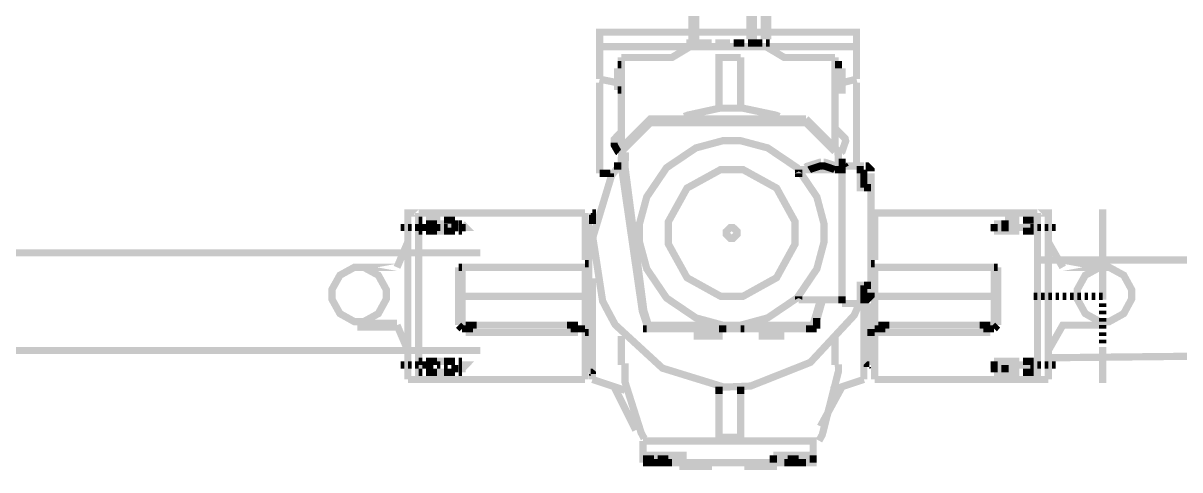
# Model space of a CAD drawing. Extents: x 0.4 to 11.4, y 0.4 to 16.2.
# Drawn here: x 3.941 to 4.473, y 8.796 to 9.002 of the extents above; entities that cross this region are included whole.
import ezdxf

# ---------------------------------------------------------------- set-up
doc = ezdxf.new("R2010")
doc.units = 0
doc.header["$MEASUREMENT"] = 0

msp = doc.modelspace()

# ---------------------------------------------------------------- linework, layer by layer
at = {"color": 0}
for points, const_width in [([(4.24946, 8.99447), (4.24946, 9.22613)], 0.005), ([(4.2761, 8.99447), (4.2761, 9.22613)], 0.005), ([(4.28276, 8.99447), (4.28276, 9.22613)], 0.005), ([(4.2461, 8.99278), (4.24778, 8.99278), (4.24946, 8.99278), (4.25108, 8.99278), (4.25276, 8.99278), (4.25444, 8.99278), (4.25613, 8.99278), (4.25776, 8.99278)], 0.00333), ([(4.25944, 8.99278), (4.26112, 8.99278), (4.26281, 8.99278), (4.26443, 8.99278), (4.26611, 8.99278)], 0.00333), ([(4.26779, 8.99278), (4.26942, 8.99278), (4.27111, 8.99278), (4.27279, 8.99278)], 0.00333), ([(4.27447, 8.99278), (4.2761, 8.99278), (4.27778, 8.99278), (4.27946, 8.99278), (4.28108, 8.99278)], 0.00333), ([(4.28276, 8.99278), (4.28444, 8.99278)], 0.00333), ([(4.20611, 8.97613), (4.20611, 8.9911)], 0.00333), ([(4.20611, 8.9911), (4.24778, 8.9911), (4.28276, 8.9911), (4.32443, 8.9911)], 0.00333), ([(4.2161, 8.98611), (4.23942, 8.98611), (4.24778, 8.9911)], 0.00333), ([(4.28276, 8.9911), (4.29113, 8.98611), (4.31446, 8.98611)], 0.00333), ([(4.32443, 8.9911), (4.32443, 8.97613)], 0.00333), ([(4.2161, 8.98281), (4.21446, 8.98281)], 0.00333), ([(4.21446, 8.97114), (4.21446, 8.98112)], 0.00333), ([(4.2161, 8.94444), (4.2161, 8.98611)], 0.00333), ([(4.26112, 8.97944), (4.26112, 8.98611), (4.27111, 8.98611)], 0.00333), ([(4.27111, 8.97944), (4.27111, 8.98611)], 0.00333), ([(4.31446, 8.98611), (4.31446, 8.94444)], 0.00333), ([(4.31776, 8.98281), (4.31446, 8.98281)], 0.00333), ([(4.31776, 8.98112), (4.31776, 8.97114), (4.31446, 8.97114)], 0.00333), ([(4.21446, 8.97444), (4.20611, 8.97613)], 0.00333), ([(4.26112, 8.9611), (4.26112, 8.97944)], 0.00333), ([(4.27111, 8.9611), (4.27111, 8.97944)], 0.00333), ([(4.32443, 8.97613), (4.31776, 8.97444)], 0.00333), ([(4.20611, 8.93278), (4.20611, 8.97444)], 0.00333), ([(4.21446, 8.97114), (4.2161, 8.97114)], 0.00333), ([(4.32443, 8.97444), (4.32443, 8.93608)], 0.00333), ([(4.26693, 8.96278), (4.2615, 8.96278), (4.24685, 8.95958), (4.24507, 8.95893)], 0.00333), ([(4.28885, 8.95893), (4.28711, 8.95958), (4.27197, 8.96278), (4.26693, 8.96278)], 0.00333), ([(4.28885, 8.95893), (4.28711, 8.95958), (4.27197, 8.96278), (4.26693, 8.96278)], 0.00333), ([(4.21446, 8.94276), (4.22944, 8.95779), (4.23112, 8.95779)], 0.00333), ([(4.2161, 8.94276), (4.22944, 8.95611), (4.30111, 8.95611)], 0.00333), ([(4.23112, 8.95611), (4.23112, 8.95779), (4.23611, 8.95779), (4.23942, 8.95779), (4.23942, 8.95611)], 0.00333), ([(4.23942, 8.95779), (4.30111, 8.95779)], 0.00333), ([(4.30111, 8.95779), (4.31614, 8.94276)], 0.00333), ([(4.30111, 8.95611), (4.31446, 8.94276)], 0.00333), ([(4.21729, 8.95264), (4.21664, 8.95247), (4.21278, 8.94835), (4.21278, 8.94694)], 0.00333), ([(4.31733, 8.94243), (4.31776, 8.94282), (4.31944, 8.94769), (4.31928, 8.94824), (4.31917, 8.94879), (4.31549, 8.95253), (4.31494, 8.95264)], 0.00333), ([(4.21278, 8.94694), (4.21278, 8.94586), (4.21457, 8.94271), (4.2149, 8.94243)], 0.00333), ([(4.21625, 8.94342), (4.21604, 8.93658), (4.22575, 8.86936), (4.22792, 8.86285)], 0.00333), ([(4.21804, 8.94239), (4.21778, 8.93571), (4.22646, 8.86951), (4.22846, 8.86313)], 0.00333), ([(4.31608, 8.93511), (4.31608, 8.93696), (4.31592, 8.94179), (4.31586, 8.94239)], 0.00333), ([(4.31614, 8.93528), (4.31614, 8.93733), (4.31603, 8.94276), (4.31597, 8.94342)], 0.00333), ([(4.21517, 8.93647), (4.21153, 8.93153), (4.20296, 8.90321), (4.20747, 8.87392), (4.21035, 8.86843), (4.21326, 8.86301), (4.23503, 8.84299), (4.26335, 8.83425), (4.26947, 8.83447), (4.27567, 8.83475), (4.30317, 8.84565), (4.32335, 8.86735), (4.32579, 8.87299)], 0.00333), ([(4.21446, 8.93446), (4.21446, 8.93778), (4.21446, 8.93778)], 0.00333), ([(4.29779, 8.93446), (4.31776, 8.93446)], 0.00333), ([(4.308, 8.93778), (4.3074, 8.93778), (4.30154, 8.93593), (4.301, 8.93554)], 0.00333), ([(4.30111, 8.93446), (4.30111, 8.93446), (4.30778, 8.93446), (4.31446, 8.93446), (4.31446, 8.93446)], 0.00333), ([(4.308, 8.93608), (4.30757, 8.93608), (4.30306, 8.93457), (4.30263, 8.93431)], 0.00333), ([(4.30925, 8.93608), (4.30914, 8.93614), (4.30806, 8.93614), (4.30794, 8.93608)], 0.00333), ([(4.30919, 8.93608), (4.30892, 8.93608), (4.30826, 8.93608), (4.308, 8.93608)], 0.00333), ([(4.31456, 8.93431), (4.31418, 8.93457), (4.30968, 8.93608), (4.30919, 8.93608)], 0.00333), ([(4.31625, 8.93554), (4.31575, 8.93593), (4.3099, 8.93778), (4.30925, 8.93778)], 0.00333), ([(4.31446, 8.93446), (4.31614, 8.93446)], 0.00333), ([(4.31614, 8.93778), (4.31776, 8.93778), (4.31776, 8.93446)], 0.00333), ([(4.31776, 8.93608), (4.32611, 8.93608), (4.32781, 8.93608)], 0.00333), ([(4.31776, 8.93278), (4.31776, 8.93608)], 0.00333), ([(4.31939, 8.93554), (4.31933, 8.93565), (4.31879, 8.93642), (4.31874, 8.93647)], 0.00333), ([(4.31939, 8.93554), (4.31933, 8.93565), (4.31879, 8.93642), (4.31874, 8.93647)], 0.00333), ([(4.32611, 8.93278), (4.32611, 8.93608)], 0.00333), ([(4.33111, 8.9336), (4.33111, 8.93425), (4.32926, 8.93608), (4.32861, 8.93608)], 0.00333), ([(4.2111, 8.93278), (4.20611, 8.93278)], 0.00333), ([(4.2111, 8.9311), (4.2111, 8.93278)], 0.00333), ([(4.29779, 8.93278), (4.29779, 8.9311)], 0.00333), ([(4.31776, 8.87608), (4.31776, 8.93278)], 0.00333), ([(4.32611, 8.9311), (4.32781, 8.9311), (4.32781, 8.93278), (4.32611, 8.93278)], 0.00333), ([(4.32781, 8.92611), (4.32611, 8.92611), (4.32611, 8.93278)], 0.00333), ([(4.32611, 8.92779), (4.32781, 8.92779), (4.32781, 8.9311)], 0.00333), ([(4.33111, 8.93278), (4.33111, 8.92947), (4.33111, 8.92611)], 0.00333), ([(4.32781, 8.92611), (4.33111, 8.92611)], 0.00333), ([(4.33111, 8.89611), (4.33111, 8.89611), (4.33111, 8.91114), (4.33111, 8.91114), (4.33111, 8.92611)], 0.00333), ([(4.12278, 8.91444), (4.12278, 8.83778), (4.11778, 8.83778)], 0.00333), ([(4.19943, 8.91444), (4.12278, 8.91444)], 0.00333), ([(4.12278, 8.91444), (4.12278, 8.83778)], 0.00333), ([(4.19943, 8.91444), (4.19943, 8.89279)], 0.00333), ([(4.20193, 8.91276), (4.20215, 8.91276), (4.20281, 8.91342), (4.20281, 8.91363)], 0.00333), ([(4.20281, 8.90944), (4.20281, 8.91444)], 0.00333), ([(4.20443, 8.91444), (4.20281, 8.91444)], 0.00333), ([(4.33279, 8.89279), (4.33279, 8.91444), (4.40776, 8.91444)], 0.00333), ([(4.40776, 8.91444), (4.40776, 8.83778), (4.41276, 8.83778)], 0.00333), ([(4.40776, 8.91444), (4.40776, 8.83778)], 0.00333), ([(4.43778, 8.87446), (4.43778, 8.87608), (4.43778, 8.87776), (4.43778, 8.88112), (4.43778, 8.88444), (4.43778, 8.88781), (4.43778, 8.89111), (4.43778, 8.89442), (4.43778, 8.89779), (4.43778, 8.9011), (4.43778, 8.90446), (4.43778, 8.90776), (4.43778, 8.91114), (4.43778, 8.91444), (4.43778, 8.91613)], 0.00333), ([(4.1161, 8.90776), (4.11442, 8.90776)], 0.00333), ([(4.11947, 8.90776), (4.11778, 8.90776)], 0.00333), ([(4.1211, 8.90776), (4.12278, 8.90776)], 0.00333), ([(4.12278, 8.90776), (4.1211, 8.90776)], 0.00333), ([(4.12278, 8.91114), (4.12446, 8.91114)], 0.00333), ([(4.12278, 8.90944), (4.12446, 8.90944)], 0.00333), ([(4.12446, 8.90776), (4.12608, 8.90776)], 0.00333), ([(4.12776, 8.90776), (4.12446, 8.90776)], 0.00333), ([(4.12608, 8.91114), (4.12776, 8.91114), (4.12944, 8.91114), (4.13113, 8.91114), (4.13276, 8.91114)], 0.00333), ([(4.12608, 8.90944), (4.12776, 8.90944), (4.12944, 8.90944), (4.13113, 8.90944)], 0.00333), ([(4.12776, 8.90776), (4.12944, 8.90776)], 0.00333), ([(4.13113, 8.90776), (4.13276, 8.90776)], 0.00333), ([(4.13276, 8.90944), (4.13444, 8.90944), (4.13612, 8.90944), (4.13781, 8.90944), (4.13943, 8.90944)], 0.00333), ([(4.13444, 8.91114), (4.13612, 8.91114), (4.13781, 8.91114), (4.13943, 8.91114)], 0.00333), ([(4.13444, 8.90776), (4.13612, 8.90776)], 0.00333), ([(4.13781, 8.90776), (4.13943, 8.90776)], 0.00333), ([(4.13943, 8.91114), (4.13943, 8.90944), (4.13943, 8.90776), (4.13943, 8.90608)], 0.00333), ([(4.14111, 8.90944), (4.14279, 8.90944)], 0.00333), ([(4.14111, 8.90776), (4.14279, 8.90776)], 0.00333), ([(4.14279, 8.90944), (4.14442, 8.90776), (4.14279, 8.90776), (4.14279, 8.90608)], 0.00333), ([(4.14279, 8.90608), (4.14279, 8.90776), (4.14279, 8.90944)], 0.00333), ([(4.20111, 8.8411), (4.20111, 8.91114)], 0.00333), ([(4.33111, 8.89779), (4.33111, 8.89779), (4.33111, 8.89779), (4.33111, 8.90944)], 0.00333), ([(4.40944, 8.90776), (4.40776, 8.90776), (4.40446, 8.90776), (4.4011, 8.90776), (4.39779, 8.90776), (4.39442, 8.90776), (4.39111, 8.90776), (4.38781, 8.90776), (4.38612, 8.90776)], 0.00333), ([(4.38781, 8.90944), (4.38781, 8.90776), (4.38781, 8.90608)], 0.00333), ([(4.38781, 8.90608), (4.38781, 8.90776), (4.38781, 8.90944)], 0.00333), ([(4.39947, 8.90944), (4.39779, 8.90944), (4.39611, 8.90944), (4.39442, 8.90944), (4.39279, 8.90944), (4.39111, 8.90944), (4.38943, 8.90944), (4.38781, 8.90944)], 0.00333), ([(4.39279, 8.91114), (4.39279, 8.90944), (4.39279, 8.90776), (4.39279, 8.90608)], 0.00333), ([(4.39947, 8.91114), (4.39779, 8.91114), (4.39611, 8.91114), (4.39442, 8.91114), (4.39279, 8.91114)], 0.00333), ([(4.40608, 8.91114), (4.40446, 8.91114), (4.40278, 8.91114), (4.4011, 8.91114)], 0.00333), ([(4.40776, 8.90944), (4.40608, 8.90944), (4.40446, 8.90944), (4.40278, 8.90944), (4.4011, 8.90944)], 0.00333), ([(4.40446, 8.90776), (4.40608, 8.90776)], 0.00333), ([(4.40776, 8.90776), (4.40944, 8.90776)], 0.00333), ([(4.41114, 8.90776), (4.41276, 8.90776)], 0.00333), ([(4.41444, 8.90776), (4.41613, 8.90776)], 0.00333), ([(4.11279, 8.88943), (4.11778, 8.9011)], 0.00333), ([(4.12278, 8.90608), (4.12446, 8.90608)], 0.00333), ([(4.12278, 8.90608), (4.12446, 8.90608)], 0.00333), ([(4.12608, 8.90608), (4.12776, 8.90608), (4.12944, 8.90608), (4.13113, 8.90608), (4.13276, 8.90608)], 0.00333), ([(4.12608, 8.90608), (4.12776, 8.90608), (4.12944, 8.90608), (4.13113, 8.90608)], 0.00333), ([(4.13276, 8.90608), (4.13444, 8.90608), (4.13612, 8.90608), (4.13781, 8.90608), (4.13943, 8.90608)], 0.00333), ([(4.13444, 8.90608), (4.13612, 8.90608), (4.13781, 8.90608), (4.13943, 8.90608)], 0.00333), ([(4.14111, 8.90608), (4.14279, 8.90608)], 0.00333), ([(4.39947, 8.90608), (4.39779, 8.90608), (4.39611, 8.90608), (4.39442, 8.90608), (4.39279, 8.90608), (4.39111, 8.90608), (4.38943, 8.90608), (4.38781, 8.90608)], 0.00333), ([(4.39947, 8.90608), (4.39779, 8.90608), (4.39611, 8.90608), (4.39442, 8.90608), (4.39279, 8.90608)], 0.00333), ([(4.40608, 8.90608), (4.40446, 8.90608), (4.40278, 8.90608), (4.4011, 8.90608)], 0.00333), ([(4.40776, 8.90608), (4.40608, 8.90608), (4.40446, 8.90608), (4.40278, 8.90608), (4.4011, 8.90608)], 0.00333), ([(4.41943, 8.88943), (4.41276, 8.9011)], 0.00333), ([(3.91943, 8.89611), (4.1511, 8.89611)], 0.00333), ([(4.33111, 8.89611), (4.33111, 8.88112), (4.33111, 8.87776)], 0.00333), ([(4.19943, 8.89111), (4.19943, 8.85943)], 0.00333), ([(4.20111, 8.89111), (4.19943, 8.89111)], 0.00333), ([(4.33279, 8.89111), (4.33111, 8.89111)], 0.00333), ([(4.33279, 8.85943), (4.33279, 8.89111)], 0.00333), ([(4.56776, 8.89279), (4.40776, 8.89279)], 0.00333), ([(4.14111, 8.88943), (4.14111, 8.86279)], 0.00333), ([(4.14279, 8.88943), (4.14111, 8.88943)], 0.00333), ([(4.14279, 8.88943), (4.14279, 8.86111)], 0.00333), ([(4.19943, 8.88943), (4.14279, 8.88943)], 0.00333), ([(4.38781, 8.88943), (4.33279, 8.88943)], 0.00333), ([(4.38781, 8.86111), (4.38781, 8.88943)], 0.00333), ([(4.38943, 8.88943), (4.38781, 8.88943)], 0.00333), ([(4.38943, 8.86279), (4.38943, 8.88943)], 0.00333), ([(4.20281, 8.83778), (4.20281, 8.88444)], 0.00333), ([(4.32611, 8.87278), (4.32611, 8.87608), (4.32611, 8.88112), (4.32781, 8.88112)], 0.00333), ([(4.33111, 8.88112), (4.32781, 8.88112)], 0.00333), ([(4.20111, 8.87608), (4.14111, 8.87608)], 0.00333), ([(4.29779, 8.87446), (4.31776, 8.87446)], 0.00333), ([(4.30431, 8.8629), (4.30469, 8.86393), (4.30778, 8.87424), (4.30806, 8.87528)], 0.00333), ([(4.31776, 8.87278), (4.31776, 8.87608)], 0.00333), ([(4.32611, 8.87776), (4.32781, 8.87776), (4.32781, 8.87944), (4.32611, 8.87944)], 0.00333), ([(4.32611, 8.87446), (4.32781, 8.87446), (4.32781, 8.87776)], 0.00333), ([(4.32861, 8.87446), (4.32926, 8.87446), (4.33111, 8.87636), (4.33111, 8.87696)], 0.00333), ([(4.38943, 8.87608), (4.32943, 8.87608)], 0.00333), ([(4.33111, 8.87776), (4.33111, 8.87608)], 0.00333), ([(4.40776, 8.87608), (4.40608, 8.87608)], 0.00333), ([(4.41114, 8.87608), (4.40944, 8.87608)], 0.00333), ([(4.41444, 8.87608), (4.41276, 8.87608)], 0.00333), ([(4.41775, 8.87608), (4.41613, 8.87608)], 0.00333), ([(4.42111, 8.87608), (4.41943, 8.87608)], 0.00333), ([(4.42443, 8.87608), (4.42279, 8.87608)], 0.00333), ([(4.42779, 8.87608), (4.42611, 8.87608)], 0.00333), ([(4.4311, 8.87608), (4.42947, 8.87608)], 0.00333), ([(4.43446, 8.87608), (4.43278, 8.87608)], 0.00333), ([(4.43778, 8.87608), (4.43608, 8.87608)], 0.00333), ([(4.30544, 8.86313), (4.30578, 8.86404), (4.30843, 8.87332), (4.30865, 8.87424)], 0.00333), ([(4.32781, 8.87278), (4.32611, 8.87278), (4.31776, 8.87278)], 0.00333), ([(4.32781, 8.83778), (4.32781, 8.87278)], 0.00333), ([(4.32943, 8.84446), (4.32943, 8.87278)], 0.00333), ([(4.43778, 8.87278), (4.43778, 8.8711)], 0.00333), ([(4.43778, 8.86947), (4.43778, 8.86778)], 0.00333), ([(4.3061, 8.8661), (4.3061, 8.86279), (4.3061, 8.86279), (4.3061, 8.86111)], 0.00333), ([(4.43778, 8.8661), (4.43778, 8.86442)], 0.00333), ([(4.11279, 8.86279), (4.09446, 8.86279)], 0.005), ([(4.11279, 8.86279), (4.11778, 8.85113)], 0.00333), ([(4.14111, 8.86279), (4.14279, 8.86111)], 0.00333), ([(4.14279, 8.86111), (4.14442, 8.86111)], 0.00333), ([(4.14947, 8.86279), (4.14947, 8.86279), (4.14947, 8.86279), (4.14947, 8.86279), (4.14947, 8.86279), (4.14779, 8.86279), (4.14779, 8.86279), (4.14779, 8.86279), (4.14779, 8.86279), (4.14779, 8.86279), (4.14779, 8.86279), (4.14779, 8.86279), (4.14779, 8.86279), (4.14779, 8.86279), (4.14611, 8.86279), (4.14611, 8.86279), (4.14611, 8.86279), (4.14611, 8.86279), (4.14611, 8.86279), (4.14611, 8.86279), (4.14611, 8.86279), (4.14611, 8.86279), (4.14611, 8.86111), (4.14611, 8.86111), (4.14611, 8.86111), (4.14611, 8.86111), (4.14611, 8.86111), (4.14611, 8.86111), (4.14442, 8.86111), (4.14442, 8.86111), (4.14442, 8.86111), (4.14442, 8.86111), (4.14442, 8.86111), (4.14442, 8.86111), (4.14442, 8.86111), (4.14442, 8.86111)], 0.00333), ([(4.14442, 8.86111), (4.14442, 8.85943)], 0.00333), ([(4.14442, 8.85943), (4.14947, 8.85943), (4.19114, 8.85943), (4.19613, 8.85943)], 0.00333), ([(4.14947, 8.86279), (4.19114, 8.86279)], 0.00333), ([(4.19613, 8.86111), (4.19613, 8.86111), (4.19613, 8.86111), (4.19613, 8.86111), (4.19613, 8.86111), (4.19613, 8.86111), (4.19613, 8.86111), (4.19613, 8.86111), (4.19613, 8.86111), (4.19613, 8.86111), (4.19613, 8.86111), (4.19444, 8.86111), (4.19444, 8.86111), (4.19444, 8.86111), (4.19444, 8.86279), (4.19444, 8.86279), (4.19444, 8.86279), (4.19444, 8.86279), (4.19444, 8.86279), (4.19444, 8.86279), (4.19444, 8.86279), (4.19444, 8.86279), (4.19444, 8.86279), (4.19276, 8.86279), (4.19276, 8.86279), (4.19276, 8.86279), (4.19276, 8.86279), (4.19276, 8.86279), (4.19276, 8.86279), (4.19276, 8.86279), (4.19276, 8.86279), (4.19276, 8.86279), (4.19114, 8.86279), (4.19114, 8.86279), (4.19114, 8.86279), (4.19114, 8.86279)], 0.00333), ([(4.19613, 8.85943), (4.19613, 8.86111)], 0.00333), ([(4.19613, 8.86111), (4.19943, 8.86111)], 0.00333), ([(4.19943, 8.86111), (4.19943, 8.83778)], 0.00333), ([(4.19943, 8.85943), (4.20111, 8.85943)], 0.00333), ([(4.25776, 8.86279), (4.22613, 8.86279)], 0.00333), ([(4.30447, 8.86111), (4.22613, 8.86111)], 0.00333), ([(4.22775, 8.86111), (4.22613, 8.86111)], 0.00333), ([(4.22775, 8.86111), (4.22775, 8.86111), (4.23112, 8.86111), (4.23112, 8.86111), (4.23443, 8.86111), (4.23443, 8.86111)], 0.00333), ([(4.26112, 8.86111), (4.25776, 8.86111), (4.23611, 8.86111), (4.23443, 8.86111)], 0.00333), ([(4.26112, 8.86111), (4.26112, 8.85781), (4.25613, 8.85781), (4.25108, 8.85781), (4.25108, 8.86111)], 0.00333), ([(4.26443, 8.86111), (4.26112, 8.86111)], 0.00333), ([(4.26443, 8.86111), (4.26443, 8.86111), (4.26779, 8.86111), (4.26779, 8.86111), (4.27111, 8.86111), (4.27111, 8.86111)], 0.00333), ([(4.27279, 8.86111), (4.27111, 8.86111)], 0.00333), ([(4.30447, 8.86279), (4.27279, 8.86279)], 0.00333), ([(4.29779, 8.86111), (4.29611, 8.86111), (4.2761, 8.86111), (4.27279, 8.86111)], 0.00333), ([(4.28944, 8.86111), (4.28944, 8.85781), (4.28444, 8.85781), (4.28108, 8.85781), (4.28108, 8.86111)], 0.00333), ([(4.29779, 8.86111), (4.29779, 8.86111), (4.30111, 8.86111), (4.30111, 8.86111), (4.30447, 8.86111), (4.30447, 8.86111)], 0.00333), ([(4.3061, 8.86111), (4.30111, 8.86111)], 0.00333), ([(4.32943, 8.85943), (4.33279, 8.85943)], 0.00333), ([(4.33279, 8.86111), (4.33442, 8.86111)], 0.00333), ([(4.33279, 8.86111), (4.33279, 8.83778)], 0.00333), ([(4.33946, 8.86279), (4.33946, 8.86279), (4.33946, 8.86279), (4.33946, 8.86279), (4.33946, 8.86279), (4.33946, 8.86279), (4.33778, 8.86279), (4.33778, 8.86279), (4.33778, 8.86279), (4.33778, 8.86279), (4.33778, 8.86279), (4.33778, 8.86279), (4.33778, 8.86279), (4.33778, 8.86279), (4.33778, 8.86279), (4.3361, 8.86279), (4.3361, 8.86279), (4.3361, 8.86279), (4.3361, 8.86279), (4.3361, 8.86279), (4.3361, 8.86279), (4.3361, 8.86279), (4.3361, 8.86111), (4.3361, 8.86111), (4.3361, 8.86111), (4.3361, 8.86111), (4.3361, 8.86111), (4.3361, 8.86111), (4.3361, 8.86111), (4.3361, 8.86111), (4.3361, 8.86111), (4.3361, 8.86111), (4.33442, 8.86111), (4.33442, 8.86111), (4.33442, 8.86111), (4.33442, 8.86111)], 0.00333), ([(4.33442, 8.86111), (4.33442, 8.85943)], 0.00333), ([(4.38612, 8.85943), (4.38113, 8.85943), (4.33946, 8.85943), (4.33442, 8.85943)], 0.00333), ([(4.33946, 8.86279), (4.38113, 8.86279)], 0.00333), ([(4.38612, 8.86111), (4.38612, 8.86111), (4.38612, 8.86111), (4.38612, 8.86111), (4.38612, 8.86111), (4.38612, 8.86111), (4.38612, 8.86111), (4.38612, 8.86111), (4.38612, 8.86111), (4.38612, 8.86111), (4.38612, 8.86111), (4.38612, 8.86111), (4.38612, 8.86111), (4.38444, 8.86111), (4.38444, 8.86279), (4.38444, 8.86279), (4.38444, 8.86279), (4.38444, 8.86279), (4.38444, 8.86279), (4.38444, 8.86279), (4.38444, 8.86279), (4.38444, 8.86279), (4.38444, 8.86279), (4.38444, 8.86279), (4.38276, 8.86279), (4.38276, 8.86279), (4.38276, 8.86279), (4.38276, 8.86279), (4.38276, 8.86279), (4.38276, 8.86279), (4.38276, 8.86279), (4.38276, 8.86279), (4.38276, 8.86279), (4.38113, 8.86279), (4.38113, 8.86279), (4.38113, 8.86279)], 0.00333), ([(4.38612, 8.85943), (4.38612, 8.86111)], 0.00333), ([(4.38612, 8.86111), (4.38781, 8.86111)], 0.00333), ([(4.38781, 8.86111), (4.38943, 8.86279)], 0.00333), ([(4.43778, 8.86279), (4.41943, 8.86279), (4.41276, 8.85113)], 0.00333), ([(4.43778, 8.86279), (4.41943, 8.86279)], 0.00333), ([(4.43778, 8.86279), (4.43778, 8.86111)], 0.00333), ([(4.43778, 8.85943), (4.43778, 8.85781)], 0.00333), ([(4.2161, 8.84446), (4.2161, 8.85781)], 0.00333), ([(4.31446, 8.85781), (4.31446, 8.84446)], 0.00333), ([(4.43778, 8.85612), (4.43778, 8.85444)], 0.00333), ([(3.87944, 8.85275), (3.87944, 8.83946), (3.90446, 8.83778), (3.91775, 8.85113), (4.1511, 8.85113)], 0.00333), ([(4.56944, 8.84944), (4.41276, 8.84776)], 0.00333), ([(4.43778, 8.85275), (4.43778, 8.85113), (4.43778, 8.84776), (4.43778, 8.84446), (4.43778, 8.8411), (4.43778, 8.83778), (4.43778, 8.8361)], 0.00333), ([(4.1161, 8.84446), (4.11442, 8.84446)], 0.00333), ([(4.11947, 8.84446), (4.11778, 8.84446)], 0.00333), ([(4.1211, 8.84446), (4.12278, 8.84446)], 0.00333), ([(4.12278, 8.84446), (4.1211, 8.84446)], 0.00333), ([(4.12278, 8.84614), (4.12446, 8.84614)], 0.00333), ([(4.12278, 8.84614), (4.12446, 8.84614)], 0.00333), ([(4.12446, 8.84446), (4.12608, 8.84446)], 0.00333), ([(4.12776, 8.84446), (4.12446, 8.84446)], 0.00333), ([(4.12608, 8.84614), (4.12776, 8.84614), (4.12944, 8.84614), (4.13113, 8.84614)], 0.00333), ([(4.12608, 8.84614), (4.12776, 8.84614), (4.12944, 8.84614), (4.13113, 8.84614), (4.13276, 8.84614)], 0.00333), ([(4.12776, 8.84446), (4.12944, 8.84446)], 0.00333), ([(4.13113, 8.84446), (4.13276, 8.84446)], 0.00333), ([(4.13276, 8.84614), (4.13444, 8.84614), (4.13612, 8.84614), (4.13781, 8.84614), (4.13943, 8.84614)], 0.00333), ([(4.13444, 8.84614), (4.13612, 8.84614), (4.13781, 8.84614), (4.13943, 8.84614)], 0.00333), ([(4.13444, 8.84446), (4.13612, 8.84446)], 0.00333), ([(4.13781, 8.84446), (4.13943, 8.84446)], 0.00333), ([(4.13943, 8.8411), (4.13943, 8.84278), (4.13943, 8.84446)], 0.00333), ([(4.14111, 8.84614), (4.14279, 8.84614)], 0.00333), ([(4.14111, 8.84446), (4.14279, 8.84446)], 0.00333), ([(4.14279, 8.84446), (4.14279, 8.84278), (4.14279, 8.8411), (4.14279, 8.84278), (4.14442, 8.84446), (4.14279, 8.84446), (4.14279, 8.84614), (4.14279, 8.84614)], 0.00333), ([(4.21778, 8.84526), (4.21778, 8.83664), (4.22521, 8.81326), (4.22661, 8.8106)], 0.00333), ([(4.30713, 8.80957), (4.30865, 8.81228), (4.31614, 8.84169), (4.31608, 8.84472)], 0.00333), ([(4.33029, 8.84446), (4.33008, 8.84446), (4.32943, 8.84381), (4.32943, 8.84358)], 0.00333), ([(4.40944, 8.84446), (4.40776, 8.84446), (4.40446, 8.84446), (4.4011, 8.84446), (4.39779, 8.84446), (4.39442, 8.84446), (4.39111, 8.84446), (4.38781, 8.84446), (4.38612, 8.84446)], 0.00333), ([(4.38781, 8.84446), (4.38781, 8.84278), (4.38781, 8.8411), (4.38781, 8.84278), (4.38781, 8.84446), (4.38781, 8.84614), (4.38781, 8.84614)], 0.00333), ([(4.39947, 8.84614), (4.39779, 8.84614), (4.39611, 8.84614), (4.39442, 8.84614), (4.39279, 8.84614), (4.39111, 8.84614), (4.38943, 8.84614), (4.38781, 8.84614)], 0.00333), ([(4.39947, 8.84614), (4.39779, 8.84614), (4.39611, 8.84614), (4.39442, 8.84614), (4.39279, 8.84614)], 0.00333), ([(4.39279, 8.8411), (4.39279, 8.84278), (4.39279, 8.84446)], 0.00333), ([(4.40776, 8.84614), (4.40608, 8.84614), (4.40446, 8.84614), (4.40278, 8.84614), (4.4011, 8.84614)], 0.00333), ([(4.40608, 8.84614), (4.40446, 8.84614), (4.40278, 8.84614), (4.4011, 8.84614)], 0.00333), ([(4.40446, 8.84446), (4.40608, 8.84446)], 0.00333), ([(4.40776, 8.84446), (4.40944, 8.84446)], 0.00333), ([(4.41114, 8.84446), (4.41276, 8.84446)], 0.00333), ([(4.41444, 8.84446), (4.41613, 8.84446)], 0.00333), ([(4.12278, 8.8411), (4.12446, 8.8411)], 0.00333), ([(4.12278, 8.8411), (4.12446, 8.8411)], 0.00333), ([(4.19943, 8.83778), (4.12278, 8.83778)], 0.00333), ([(4.12608, 8.8411), (4.12776, 8.8411), (4.12944, 8.8411), (4.13113, 8.8411)], 0.00333), ([(4.12608, 8.8411), (4.12776, 8.8411), (4.12944, 8.8411), (4.13113, 8.8411), (4.13276, 8.8411)], 0.00333), ([(4.13276, 8.8411), (4.13444, 8.8411), (4.13612, 8.8411), (4.13781, 8.8411), (4.13943, 8.8411)], 0.00333), ([(4.13444, 8.8411), (4.13612, 8.8411), (4.13781, 8.8411), (4.13943, 8.8411)], 0.00333), ([(4.14111, 8.8411), (4.14279, 8.8411)], 0.00333), ([(4.20281, 8.84028), (4.20281, 8.8405), (4.20215, 8.8411), (4.20193, 8.8411)], 0.00333), ([(4.20281, 8.83778), (4.21778, 8.83279)], 0.00333), ([(4.31278, 8.83279), (4.32781, 8.83778)], 0.00333), ([(4.33279, 8.83778), (4.40776, 8.83778)], 0.00333), ([(4.39947, 8.8411), (4.39779, 8.8411), (4.39611, 8.8411), (4.39442, 8.8411), (4.39279, 8.8411), (4.39111, 8.8411), (4.38943, 8.8411), (4.38781, 8.8411)], 0.00333), ([(4.39947, 8.8411), (4.39779, 8.8411), (4.39611, 8.8411), (4.39442, 8.8411), (4.39279, 8.8411)], 0.00333), ([(4.40776, 8.8411), (4.40608, 8.8411), (4.40446, 8.8411), (4.40278, 8.8411), (4.4011, 8.8411)], 0.00333), ([(4.40608, 8.8411), (4.40446, 8.8411), (4.40278, 8.8411), (4.4011, 8.8411)], 0.00333), ([(4.22276, 8.81446), (4.21278, 8.83442)], 0.00333), ([(4.26112, 8.83111), (4.26112, 8.83442)], 0.00333), ([(4.27111, 8.83111), (4.27111, 8.83442)], 0.00333), ([(4.31776, 8.83442), (4.30778, 8.81614)], 0.00333), ([(4.26112, 8.83111), (4.26112, 8.81108), (4.27111, 8.81108)], 0.00333), ([(4.27111, 8.81108), (4.27111, 8.83111)], 0.00333), ([(4.3061, 8.80946), (4.22613, 8.80946)], 0.00333), ([(4.22613, 8.80946), (4.22613, 8.80279)], 0.00333), ([(4.28614, 8.80279), (4.30111, 8.80279), (4.30447, 8.80279), (4.30447, 8.80946)], 0.00333), ([(4.22613, 8.79943), (4.22613, 8.80279), (4.22944, 8.80279), (4.24447, 8.80279), (4.24447, 8.79943)], 0.00333), ([(4.22775, 8.80279), (4.22775, 8.79943), (4.22944, 8.79943), (4.22944, 8.80279)], 0.00333), ([(4.23443, 8.80279), (4.23443, 8.79943), (4.23611, 8.79943), (4.23611, 8.80279)], 0.00333), ([(4.28614, 8.79943), (4.28614, 8.80279)], 0.00333), ([(4.29443, 8.80279), (4.29443, 8.79943), (4.29611, 8.79943), (4.29611, 8.80279)], 0.00333), ([(4.30111, 8.80279), (4.30111, 8.79943), (4.30447, 8.79943), (4.30447, 8.80279)], 0.00333), ([(4.30447, 8.80279), (4.30447, 8.79943)], 0.00333), ([(4.22775, 8.79943), (4.22613, 8.79943)], 0.00333), ([(4.22944, 8.79943), (4.23443, 8.79943)], 0.00333), ([(4.23611, 8.79943), (4.23779, 8.79943), (4.23779, 8.79943)], 0.00333), ([(4.23942, 8.79943), (4.23611, 8.79943)], 0.00333), ([(4.29113, 8.79943), (4.28614, 8.79943), (4.24447, 8.79943), (4.23942, 8.79943)], 0.00333), ([(4.25613, 8.79943), (4.25613, 8.79779), (4.25108, 8.79779), (4.24447, 8.79779), (4.24447, 8.79943)], 0.00333), ([(4.28614, 8.79943), (4.28614, 8.79779), (4.28108, 8.79779), (4.27447, 8.79779), (4.27447, 8.79943)], 0.00333), ([(4.29443, 8.79943), (4.29113, 8.79943)], 0.00333), ([(4.29611, 8.79943), (4.30111, 8.79943)], 0.00333)]:
    msp.add_lwpolyline(points, dxfattribs=dict(at, const_width=const_width))
at = {"color": 0, "const_width": 0.00333}
for points in [[(4.32443, 8.9911), (4.20611, 8.9911), (4.20611, 8.99778), (4.32443, 8.99778), (4.32443, 8.9911)], [(4.2461, 8.99278), (4.2461, 8.99278)], [(4.28444, 8.99278), (4.28444, 8.99278)], [(4.30946, 8.90528), (4.30946, 8.90944), (4.30615, 8.92188), (4.29704, 8.93533), (4.28353, 8.94444), (4.27111, 8.94775), (4.26693, 8.94775), (4.26281, 8.94775), (4.25043, 8.94444), (4.23693, 8.93533), (4.22781, 8.92188), (4.22444, 8.90944), (4.22444, 8.90528), (4.22444, 8.90115), (4.22781, 8.88872), (4.23693, 8.87528), (4.25043, 8.86615), (4.26281, 8.86279), (4.26693, 8.86279), (4.27111, 8.86279), (4.28353, 8.86615), (4.29704, 8.87528), (4.30615, 8.88872), (4.30946, 8.90115), (4.30946, 8.90528)], [(4.29611, 8.90528), (4.29611, 8.91049), (4.2876, 8.92594), (4.27214, 8.93446), (4.26693, 8.93446), (4.26183, 8.93446), (4.24636, 8.92594), (4.23779, 8.91049), (4.23779, 8.90528), (4.23779, 8.90013), (4.24636, 8.88465), (4.26183, 8.87608), (4.26693, 8.87608), (4.27214, 8.87608), (4.2876, 8.88465), (4.29611, 8.90013), (4.29611, 8.90528)], [(4.29779, 8.93278), (4.29779, 8.93278), (4.29779, 8.93278), (4.29779, 8.93278), (4.29779, 8.93278), (4.29779, 8.93446), (4.29779, 8.93446), (4.29779, 8.93446), (4.29779, 8.93446), (4.29779, 8.93446), (4.29779, 8.93446), (4.29779, 8.93446), (4.29779, 8.93446), (4.29779, 8.93446), (4.29779, 8.93446), (4.29779, 8.93446), (4.29779, 8.93446), (4.29779, 8.93446), (4.29779, 8.93446), (4.29779, 8.93446), (4.29779, 8.93446), (4.29779, 8.93446), (4.29779, 8.93446), (4.29779, 8.93446), (4.29779, 8.93446), (4.29779, 8.93446), (4.29779, 8.93446), (4.29779, 8.93446), (4.29779, 8.93446), (4.29779, 8.93446), (4.29779, 8.93446), (4.29779, 8.93446), (4.29779, 8.93446), (4.29779, 8.93446), (4.29779, 8.93446), (4.29779, 8.93446), (4.29779, 8.93446), (4.29779, 8.93446), (4.29779, 8.93446), (4.29779, 8.93446), (4.29779, 8.93446), (4.29779, 8.93446), (4.29779, 8.93446), (4.29779, 8.93446), (4.29779, 8.93446), (4.29779, 8.93446), (4.29779, 8.93446), (4.29779, 8.93446), (4.29779, 8.93446), (4.29779, 8.93446), (4.29779, 8.93446), (4.29779, 8.93446), (4.29779, 8.93446), (4.29779, 8.93446), (4.29779, 8.93446), (4.29779, 8.93446), (4.29779, 8.93446), (4.29779, 8.93446), (4.29779, 8.93446), (4.29779, 8.93446), (4.29779, 8.93446), (4.29779, 8.93446), (4.29779, 8.93446), (4.29779, 8.93278), (4.29779, 8.93278), (4.29779, 8.93278), (4.29779, 8.93278), (4.29779, 8.93278), (4.29779, 8.93278), (4.29779, 8.93278), (4.29779, 8.93278), (4.29779, 8.93278), (4.29779, 8.93278), (4.29779, 8.93278), (4.29779, 8.93278), (4.29779, 8.93278), (4.29779, 8.93278), (4.29779, 8.93278), (4.29779, 8.93278), (4.29779, 8.93278), (4.29779, 8.93278), (4.29779, 8.93278), (4.29779, 8.93278), (4.29779, 8.93278), (4.29779, 8.93278), (4.29779, 8.93278), (4.29779, 8.93278), (4.29779, 8.93278), (4.29779, 8.93278), (4.29779, 8.93278), (4.29779, 8.93278), (4.29779, 8.93278), (4.29779, 8.93278), (4.29779, 8.93278), (4.29779, 8.93278), (4.29779, 8.93278), (4.29779, 8.93278), (4.29779, 8.93278), (4.29779, 8.93278), (4.29779, 8.93278), (4.29779, 8.93278), (4.29779, 8.93278), (4.29779, 8.93278), (4.29779, 8.93278), (4.29779, 8.93278), (4.29779, 8.93278)], [(4.30111, 8.93446), (4.30111, 8.93446)], [(4.30111, 8.93446), (4.30111, 8.93446)], [(4.30778, 8.93608), (4.30778, 8.93608)], [(4.30778, 8.93608), (4.30778, 8.93608)], [(4.30946, 8.93608), (4.30946, 8.93608)], [(4.30946, 8.93608), (4.30946, 8.93608)], [(4.31614, 8.93446), (4.31614, 8.93446)], [(4.29779, 8.93278), (4.29779, 8.93278), (4.29779, 8.93278), (4.29779, 8.93278), (4.29779, 8.93278), (4.29779, 8.93278), (4.29779, 8.93278), (4.29779, 8.93278), (4.29779, 8.93278), (4.29779, 8.93278), (4.29779, 8.93278), (4.29779, 8.93278), (4.29779, 8.93278), (4.29779, 8.93278), (4.29779, 8.93278), (4.29779, 8.93278), (4.29779, 8.93278), (4.29779, 8.93278), (4.29779, 8.93278), (4.29779, 8.93278), (4.29779, 8.93278), (4.29779, 8.93278), (4.29779, 8.93278), (4.29779, 8.93278), (4.29779, 8.93278), (4.29779, 8.93278), (4.29779, 8.93278), (4.29779, 8.93278), (4.29779, 8.93278), (4.29779, 8.93278), (4.29779, 8.93278), (4.29779, 8.93278), (4.29779, 8.93278), (4.29779, 8.93278), (4.29779, 8.93278), (4.29779, 8.93278)], [(4.12278, 8.91444), (4.11778, 8.91444), (4.11778, 8.83778), (4.11778, 8.91444), (4.12278, 8.91444)], [(4.40776, 8.91444), (4.41276, 8.91444), (4.41276, 8.83778), (4.41276, 8.91444), (4.40776, 8.91444)], [(4.14442, 8.90776), (4.14442, 8.90776)], [(4.20111, 8.91114), (4.20111, 8.91114)], [(4.26942, 8.90528), (4.26942, 8.90593), (4.26758, 8.90776), (4.26693, 8.90776), (4.26633, 8.90776), (4.26443, 8.90593), (4.26443, 8.90528), (4.26443, 8.90468), (4.26633, 8.90278), (4.26693, 8.90278), (4.26758, 8.90278), (4.26942, 8.90468), (4.26942, 8.90528)], [(4.40776, 8.91114), (4.40776, 8.91114)], [(4.40776, 8.90608), (4.40776, 8.90608)], [(4.10781, 8.87696), (4.10781, 8.87918), (4.10417, 8.88579), (4.0975, 8.88943), (4.09526, 8.88943), (4.0931, 8.88943), (4.08649, 8.88579), (4.08279, 8.87918), (4.08279, 8.87696), (4.08279, 8.87478), (4.08649, 8.86811), (4.0931, 8.86442), (4.09526, 8.86442), (4.0975, 8.86442), (4.10417, 8.86811), (4.10781, 8.87478), (4.10781, 8.87696)], [(4.11279, 8.88943), (4.09446, 8.88943), (4.11279, 8.88943)], [(4.41943, 8.88943), (4.43778, 8.88943), (4.41943, 8.88943)], [(4.45111, 8.87696), (4.45111, 8.87918), (4.44749, 8.88579), (4.44081, 8.88943), (4.43858, 8.88943), (4.43642, 8.88943), (4.42979, 8.88579), (4.42611, 8.87918), (4.42611, 8.87696), (4.42611, 8.87478), (4.42979, 8.86811), (4.43642, 8.86442), (4.43858, 8.86442), (4.44081, 8.86442), (4.44749, 8.86811), (4.45111, 8.87478), (4.45111, 8.87696)], [(4.29779, 8.87446), (4.29779, 8.87446), (4.29779, 8.87446), (4.29779, 8.87446), (4.29779, 8.87446), (4.29779, 8.87446), (4.29779, 8.87446), (4.29779, 8.87446), (4.29779, 8.87446), (4.29779, 8.87446), (4.29779, 8.87446), (4.29779, 8.87446), (4.29779, 8.87446), (4.29779, 8.87446), (4.29779, 8.87446), (4.29779, 8.87446), (4.29779, 8.87446), (4.29779, 8.87446), (4.29779, 8.87446), (4.29779, 8.87446), (4.29779, 8.87446), (4.29779, 8.87446), (4.29779, 8.87446), (4.29779, 8.87446), (4.29779, 8.87446), (4.29779, 8.87608), (4.29779, 8.87608), (4.29779, 8.87608), (4.29779, 8.87608), (4.29779, 8.87608), (4.29779, 8.87608), (4.29779, 8.87608), (4.29779, 8.87608), (4.29779, 8.87608), (4.29779, 8.87608), (4.29779, 8.87608), (4.29779, 8.87446)], [(4.29779, 8.87446), (4.29779, 8.87446), (4.29779, 8.87446), (4.29779, 8.87446), (4.29779, 8.87446), (4.29779, 8.87446), (4.29779, 8.87446), (4.29779, 8.87446), (4.29779, 8.87446), (4.29779, 8.87446), (4.29779, 8.87446), (4.29779, 8.87446), (4.29779, 8.87446), (4.29779, 8.87446), (4.29779, 8.87446), (4.29779, 8.87446), (4.29779, 8.87446), (4.29779, 8.87446), (4.29779, 8.87446), (4.29779, 8.87446), (4.29779, 8.87446), (4.29779, 8.87446), (4.29779, 8.87446), (4.29779, 8.87446), (4.29779, 8.87446), (4.29779, 8.87446), (4.29779, 8.87446), (4.29779, 8.87446), (4.29779, 8.87446), (4.29779, 8.87446), (4.29779, 8.87446), (4.29779, 8.87446), (4.29779, 8.87446), (4.29779, 8.87446), (4.29779, 8.87446), (4.29779, 8.87446), (4.29779, 8.87446), (4.29779, 8.87446), (4.29779, 8.87446), (4.29779, 8.87446), (4.29779, 8.87446), (4.29779, 8.87446), (4.29779, 8.87446), (4.29779, 8.87446), (4.29779, 8.87446), (4.29779, 8.87446), (4.29779, 8.87446), (4.29779, 8.87446), (4.29779, 8.87446), (4.29779, 8.87446), (4.29779, 8.87446), (4.29779, 8.87446), (4.29779, 8.87446), (4.29779, 8.87446), (4.29779, 8.87446), (4.29779, 8.87446), (4.29779, 8.87446), (4.29779, 8.87446), (4.29779, 8.87446), (4.29779, 8.87446), (4.29779, 8.87446), (4.29779, 8.87446), (4.29779, 8.87446), (4.29779, 8.87446), (4.29779, 8.87446), (4.29779, 8.87446), (4.29779, 8.87446), (4.29779, 8.87446), (4.29779, 8.87446), (4.29779, 8.87446), (4.29779, 8.87446)], [(4.40446, 8.87608), (4.40446, 8.87608)], [(4.22613, 8.86111), (4.22613, 8.86111)], [(4.23611, 8.86111), (4.23611, 8.86111)], [(4.25776, 8.86111), (4.25776, 8.86111)], [(4.2761, 8.86111), (4.2761, 8.86111)], [(4.29611, 8.86111), (4.29611, 8.86111)], [(4.13943, 8.84614), (4.13943, 8.84614)], [(4.14442, 8.84446), (4.14442, 8.84446)], [(4.32943, 8.84446), (4.32943, 8.84446)], [(4.39279, 8.84614), (4.39279, 8.84614)], [(4.40776, 8.84614), (4.40776, 8.84614)], [(4.20111, 8.8411), (4.20111, 8.8411)], [(4.40776, 8.8411), (4.40776, 8.8411)], [(4.29443, 8.79943), (4.29443, 8.79943), (4.29443, 8.79943)], [(4.30447, 8.79943), (4.30447, 8.79943)]]:
    msp.add_lwpolyline(points, close=True, dxfattribs=at)

doc.saveas('drawing.dxf')
